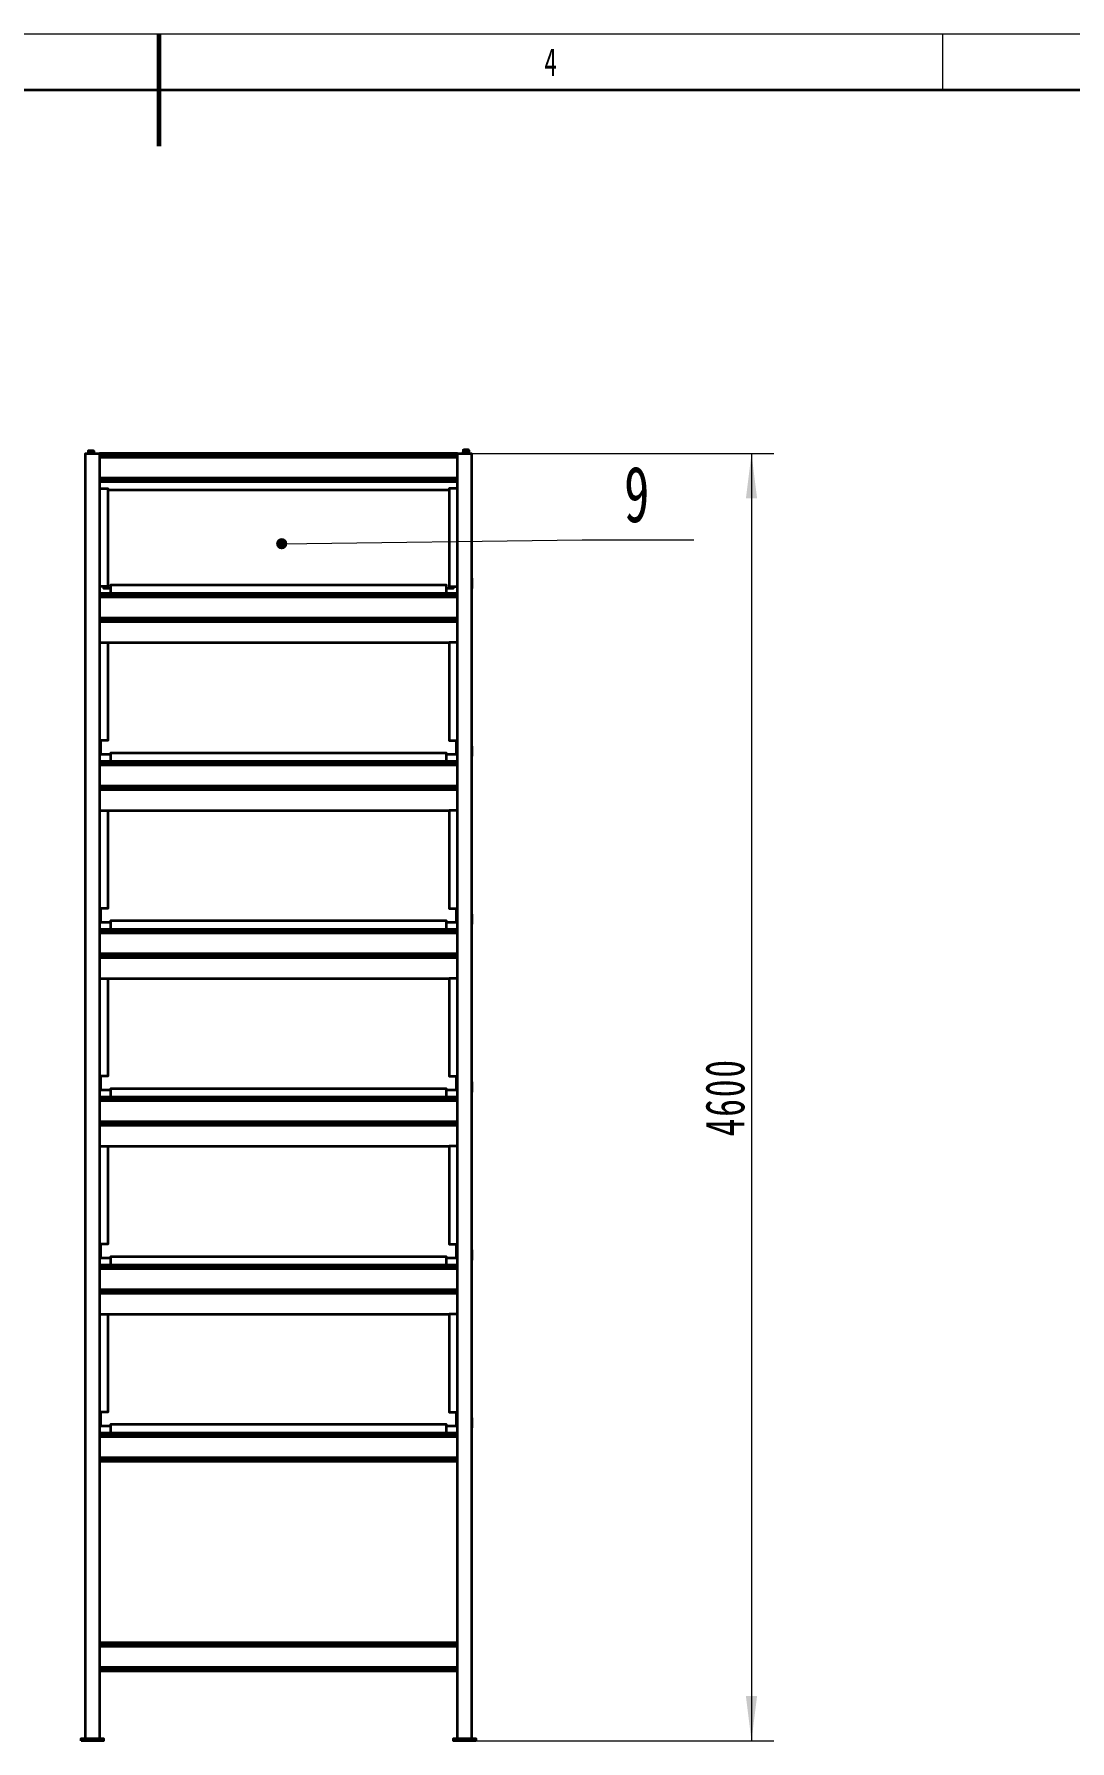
# Model space of a CAD drawing. Header units: millimetres. Extents: x -8400 to 8400, y -5940 to 5940.
# Drawn here: x -445 to 3255, y -159 to 5940 of the extents above; entities that cross this region are included whole.
import ezdxf
from ezdxf.enums import TextEntityAlignment as Align

# ---------------------------------------------------------------- set-up
doc = ezdxf.new("R2010")
doc.units = ezdxf.units.MM
doc.layers.get('0').update_dxf_attribs({"lineweight": 35})
for name, color, linetype, lineweight in [('尺寸线层', 3, 'Continuous', 18), ('粗实线层', 7, 'Continuous', 35), ('细实线层', 7, 'Continuous', 18)]:
    doc.layers.add(name, color=color, linetype=linetype, lineweight=lineweight)
doc.styles.add('标准', font='', dxfattribs={"width": 0.667})
doc.styles.get('标准').set_extended_font_data('宋体')
doc.dimstyles.new('GB_尺寸', dxfattribs={"dimscale": 40, "dimtxt": 3.5, "dimasz": 4, "dimexe": 2, "dimexo": 0, "dimtad": 1, "dimdsep": 46, "dimtxsty": '标准', "dimblk": '_CAXARROW', "dimcen": 0, "dimdle": 8, "dimazin": 2, "dimtfac": 0.707107, "dimtdec": 3, "dimtmove": 2, "dimatfit": 3, "dimfxl": 0, "dimfrac": 2, "dimtolj": 1, "dimarcsym": 0})

# ---------------------------------------------------------------- blocks, each defined once
blk = doc.blocks.new('$CAXA_FRAME_13B17AC1$')
at = {"layer": '粗实线层', "lineweight": 60}
blk.add_line((0, 148.5), (0, 138.5), dxfattribs=at)
at = {"layer": '粗实线层'}
blk.add_line((205, 143.5), (-185, 143.5), dxfattribs=at)
at = {"layer": '细实线层'}
for p, q in [((210, 148.5), (-210, 148.5)), ((70, 148.5), (70, 143.5))]:
    blk.add_line(p, q, dxfattribs=at)
at = {"layer": '尺寸线层', "style": '标准', "width": 0.667}
for tag, p in [('T1', (-162.5, 146)), ('T2', (-105, 146)), ('T3', (-35, 146)), ('T4', (35, 146)), ('T5', (105, 146)), ('T6', (172.5, 146)), ('L1', (-187.5, 108.875)), ('R1', (207.5, 108.875)), ('L2', (-187.5, 37.125)), ('R2', (207.5, 37.125)), ('L3', (-187.5, -37.125)), ('R3', (207.5, -37.125)), ('L4', (-187.5, -108.875)), ('R4', (207.5, -108.875)), ('B1', (-162.5, -146)), ('B2', (-105, -146)), ('B3', (-35, -146)), ('B4', (35, -146)), ('B5', (105, -146)), ('B6', (172.5, -146))]:
    blk.add_attdef(tag, text='', height=2.595, dxfattribs=at).set_placement(p, align=Align.MIDDLE_CENTER)
blk = doc.blocks.new('*X15')
at = {"layer": '细实线层', "lineweight": 18}
h = blk.add_hatch(color=0, dxfattribs=at)
edge = h.paths.add_edge_path(flags=0)
edge.add_arc((0, 0), 20, 0, 360)
at = {"layer": '细实线层', "color": 0}
for p, q in [((0, 0), (1072.8, 13.7)), ((1072.8, 13.7), (1472.8, 13.7))]:
    blk.add_line(p, q, dxfattribs=at)
at = {"layer": '细实线层', "color": 0, "lineweight": 18, "insert": (1272.8, 73.7), "char_height": 200, "width": 680, "attachment_point": 8, "line_spacing_factor": 1.15057, "style": '标准'}
blk.add_mtext('\\T1.1;9', dxfattribs=at)
blk = doc.blocks.new('*X18')
at = {"layer": '尺寸线层', "linetype": 'Continuous'}
for points in [[(2117.6, 4440.8), (2137.6, 4280.8), (2097.6, 4280.8)], [(2117.6, -159.2), (2137.6, 0.8), (2097.6, 0.8)]]:
    blk.add_hatch(color=0, dxfattribs=at).paths.add_polyline_path(points, flags=0)
at = {"layer": '尺寸线层', "color": 0, "linetype": 'Continuous'}
for p, q in [((1117.9, 4440.8), (2197.6, 4440.8)), ((2117.6, 4440.8), (2117.6, -159.2)), ((1132.9, -159.2), (2197.6, -159.2))]:
    blk.add_line(p, q, dxfattribs=at)
at = {"layer": '尺寸线层', "color": 0, "insert": (2023.4, 2140.8), "char_height": 140, "width": 551.307, "attachment_point": 5, "rotation": 90, "line_spacing_factor": 1.15057, "style": '标准'}
blk.add_mtext('\\T1.1;4600', dxfattribs=at)
blk = doc.blocks.new('_CAXARROW')
blk.add_hatch(color=0).paths.add_polyline_path([(0, 0), (-1, 0.125), (-1, -0.125)], flags=0)

msp = doc.modelspace()

# ---------------------------------------------------------------- linework, layer by layer
at = {"layer": '粗实线层', "linetype": 'Continuous', "lineweight": 35}
for points in [[(1092.672, 4453.167), (1093.304, 4453.341), (1093.941, 4453.498), (1094.583, 4453.636), (1095.231, 4453.753), (1095.557, 4453.802), (1095.886, 4453.846), (1096.05, 4453.866), (1096.215, 4453.884), (1096.298, 4453.892), (1096.38, 4453.9), (1096.463, 4453.908), (1096.546, 4453.915), (1097.208, 4453.957), (1097.868, 4453.971), (1096.305, 4453.971), (1094.79, 4453.971), (1093.368, 4453.971), (1092.083, 4453.971), (1090.973, 4453.971), (1090.074, 4453.971), (1089.743, 4453.957), (1089.414, 4453.915), (1089.087, 4453.847), (1088.762, 4453.755), (1088.116, 4453.5), (1087.476, 4453.167), (1087.476, 4449.967), (1088.868, 4450.771), (1089.005, 4450.771), (1089.411, 4450.771), (1090.074, 4450.771), (1089.743, 4450.757), (1089.414, 4450.715), (1089.087, 4450.647), (1088.762, 4450.554), (1088.116, 4450.3), (1087.476, 4449.967), (1087.476, 4443.27)], [(1087.476, 4453.167), (1088.868, 4453.971), (1089.005, 4453.971), (1089.411, 4453.971), (1090.074, 4453.971), (1090.157, 4453.97), (1090.239, 4453.967), (1090.281, 4453.965), (1090.323, 4453.963), (1090.364, 4453.96), (1090.405, 4453.957), (1090.571, 4453.939), (1090.735, 4453.915), (1091.062, 4453.847), (1091.388, 4453.754), (1092.033, 4453.5), (1092.672, 4453.167), (1092.672, 4450.771)], [(1103.064, 4453.167), (1103.064, 4450.771)], [(1108.261, 4453.167), (1108.261, 4449.967), (1106.868, 4450.771), (1106.731, 4450.771), (1106.325, 4450.771), (1105.662, 4450.771), (1105.745, 4450.77), (1105.828, 4450.767), (1105.87, 4450.765), (1105.911, 4450.763), (1105.952, 4450.76), (1105.994, 4450.757), (1106.159, 4450.739), (1106.323, 4450.715), (1106.651, 4450.647), (1106.976, 4450.554), (1107.622, 4450.3), (1108.261, 4449.967), (1108.261, 4443.27)], [(-262.132, -151.23), (-262.132, 4440.771), (-212.132, 4440.771), (-212.132, -151.23)], [(-230.632, 4440.771), (-230.632, 4443.27), (-230.749, 4443.27), (-231.098, 4443.27), (-231.671, 4443.27), (-232.458, 4443.27), (-233.441, 4443.27), (-234.601, 4443.27), (-235.915, 4443.27), (-237.355, 4443.27), (-238.892, 4443.27), (-240.495, 4443.27), (-242.132, 4443.27), (-243.768, 4443.27), (-245.372, 4443.27), (-246.909, 4443.27), (-248.349, 4443.27), (-249.663, 4443.27), (-250.823, 4443.27), (-251.807, 4443.27), (-252.593, 4443.27), (-253.166, 4443.27), (-253.515, 4443.27), (-253.632, 4443.27), (-253.632, 4440.771)], [(-252.524, 4449.967), (-251.132, 4450.771), (-250.995, 4450.771), (-250.589, 4450.771), (-249.926, 4450.771), (-250.257, 4450.757), (-250.586, 4450.715), (-250.913, 4450.647), (-251.239, 4450.554), (-251.884, 4450.3), (-252.524, 4449.967), (-252.524, 4443.27)], [(-247.328, 4449.967), (-246.696, 4450.141), (-246.059, 4450.298), (-245.417, 4450.435), (-244.769, 4450.552), (-244.442, 4450.602), (-244.115, 4450.646), (-243.95, 4450.666), (-243.785, 4450.684), (-243.703, 4450.692), (-243.62, 4450.7), (-243.537, 4450.708), (-243.454, 4450.715), (-242.792, 4450.757), (-242.132, 4450.771), (-243.695, 4450.771), (-245.21, 4450.771), (-246.632, 4450.771), (-247.917, 4450.771), (-249.026, 4450.771), (-249.926, 4450.771), (-249.843, 4450.77), (-249.761, 4450.767), (-249.719, 4450.765), (-249.678, 4450.763), (-249.636, 4450.76), (-249.595, 4450.757), (-249.43, 4450.739), (-249.265, 4450.715), (-248.938, 4450.647), (-248.612, 4450.554), (-247.967, 4450.3), (-247.328, 4449.967), (-247.328, 4443.27)], [(-236.936, 4449.967), (-236.936, 4443.27)], [(-231.739, 4449.967), (-233.132, 4450.771), (-233.269, 4450.771), (-233.675, 4450.771), (-234.338, 4450.771), (-234.255, 4450.77), (-234.172, 4450.767), (-234.131, 4450.765), (-234.089, 4450.763), (-234.048, 4450.76), (-234.006, 4450.757), (-233.841, 4450.739), (-233.677, 4450.715), (-233.349, 4450.647), (-233.024, 4450.554), (-232.378, 4450.3), (-231.739, 4449.967), (-231.739, 4443.27)], [(1067.868, 4438.337), (1067.868, 4440.771), (-212.132, 4440.771), (-212.132, 4438.337)], [(-212.132, 4435.771), (1067.868, 4435.771)], [(-212.132, 4428.771), (1067.868, 4428.771)], [(1067.868, -151.23), (1067.868, 4440.771), (1117.868, 4440.771), (1117.868, -151.23)], [(1087.476, 4446.471), (1086.864, 4446.471), (1086.493, 4446.471), (1086.368, 4446.471), (1086.368, 4443.971), (1086.493, 4443.971), (1086.864, 4443.971), (1087.476, 4443.971)], [(1109.368, 4440.771), (1109.368, 4443.27), (1109.251, 4443.27), (1108.902, 4443.27), (1108.329, 4443.27), (1107.542, 4443.27), (1106.559, 4443.27), (1105.399, 4443.27), (1104.086, 4443.27), (1102.646, 4443.27), (1101.108, 4443.27), (1099.505, 4443.27), (1097.868, 4443.27), (1096.231, 4443.27), (1094.628, 4443.27), (1093.091, 4443.27), (1091.651, 4443.27), (1090.337, 4443.27), (1089.177, 4443.27), (1088.193, 4443.27), (1087.408, 4443.27), (1086.834, 4443.27), (1086.485, 4443.27), (1086.368, 4443.27), (1086.368, 4440.771)], [(1092.672, 4449.967), (1092.672, 4443.27)], [(1103.064, 4449.967), (1103.705, 4450.3), (1104.35, 4450.554), (1104.676, 4450.647), (1105.002, 4450.715), (1105.331, 4450.757), (1105.662, 4450.771), (1104.762, 4450.771), (1103.653, 4450.771), (1102.368, 4450.771), (1100.946, 4450.771), (1099.431, 4450.771), (1097.868, 4450.771), (1098.525, 4450.757), (1099.181, 4450.716), (1099.834, 4450.648), (1100.486, 4450.555), (1100.811, 4450.5), (1101.136, 4450.439), (1101.298, 4450.406), (1101.46, 4450.372), (1101.622, 4450.337), (1101.784, 4450.3), (1102.427, 4450.142), (1103.064, 4449.967), (1103.064, 4443.27)], [(1108.261, 4443.971), (1108.871, 4443.971), (1109.243, 4443.971), (1109.368, 4443.971), (1109.368, 4446.471), (1109.243, 4446.471), (1108.871, 4446.471), (1108.261, 4446.471)], [(1067.868, 4352.771), (-212.132, 4352.771)], [(1067.868, 4345.771), (-212.132, 4345.771)], [(-212.132, 4343.204), (-212.132, 4340.771), (1067.868, 4340.771), (1067.868, 4343.204)], [(-212.132, 4315.771), (-182.132, 4315.771), (-182.132, 3965.771), (-212.132, 3965.771)], [(1037.868, 4309.771), (-182.112, 4309.771)], [(1067.868, 4315.771), (1037.868, 4315.771), (1037.868, 3965.771), (1067.868, 3965.771)], [(-197.132, 3965.776), (-197.132, 3959.771), (-172.112, 3959.771)], [(1027.868, 3940.77), (1027.868, 3970.771), (-172.132, 3970.771), (-172.132, 3940.77)], [(1027.868, 3959.771), (1052.868, 3959.771), (1052.868, 3965.776)], [(1117.868, 3960.271), (1119.668, 3960.271), (1119.668, 3960.377), (1119.668, 3960.697), (1119.668, 3961.225), (1119.668, 3961.954), (1119.668, 3962.876), (1119.668, 3963.98), (1119.668, 3965.25), (1119.668, 3966.671), (1119.668, 3968.226), (1119.668, 3969.894), (1119.668, 3971.656), (1119.668, 3973.488), (1119.668, 3975.367), (1119.668, 3977.27), (1119.668, 3979.174), (1119.668, 3981.053), (1119.668, 3982.885), (1119.668, 3984.647), (1119.668, 3986.315), (1119.668, 3987.87), (1119.668, 3989.292), (1119.668, 3990.562), (1119.668, 3991.665), (1119.668, 3992.587), (1119.668, 3993.317), (1119.668, 3993.845), (1119.668, 3994.164), (1119.668, 3994.27), (1117.868, 3994.27)], [(1119.668, 3960.271), (1120.168, 3960.771), (1120.168, 3960.874), (1120.168, 3961.184), (1120.168, 3961.696), (1120.168, 3962.405), (1120.168, 3963.3), (1120.168, 3964.371), (1120.168, 3965.604), (1120.168, 3966.983), (1120.168, 3968.492), (1120.168, 3970.111), (1120.168, 3971.821), (1120.168, 3973.599), (1120.168, 3975.424), (1120.168, 3977.27), (1120.168, 3979.118), (1120.168, 3980.942), (1120.168, 3982.72), (1120.168, 3984.43), (1120.168, 3986.049), (1120.168, 3987.558), (1120.168, 3988.938), (1120.168, 3990.171), (1120.168, 3991.242), (1120.168, 3992.137), (1120.168, 3992.845), (1120.168, 3993.357), (1120.168, 3993.667), (1120.168, 3993.77), (1119.668, 3994.27)], [(1067.868, 3938.338), (1067.868, 3940.77), (-212.132, 3940.77), (-212.132, 3938.338)], [(-212.132, 3935.77), (1067.868, 3935.77)], [(-212.132, 3928.771), (1067.868, 3928.771)], [(1067.868, 3852.771), (-212.132, 3852.771)], [(-212.132, 3845.77), (1067.868, 3845.77)], [(-212.132, 3843.204), (-212.132, 3840.771), (1067.868, 3840.771), (1067.868, 3843.204)], [(-212.132, 3765.77), (-182.132, 3765.77), (-182.132, 3415.771), (-212.132, 3415.771)], [(-182.129, 3765.77), (1037.865, 3765.77)], [(1067.868, 3765.77), (1037.868, 3765.77), (1037.868, 3415.771), (1067.868, 3415.771)], [(-172.128, 3365.771), (-207.132, 3365.771), (-207.132, 3415.771)], [(1062.868, 3415.771), (1062.868, 3365.771), (1027.864, 3365.771)], [(1027.868, 3340.771), (1027.868, 3370.771), (-172.132, 3370.771), (-172.132, 3340.771)], [(1117.868, 3360.271), (1119.668, 3360.271), (1120.168, 3360.771), (1120.168, 3360.874), (1120.168, 3361.184), (1120.168, 3361.697), (1120.168, 3362.405), (1120.168, 3363.299), (1120.168, 3364.37), (1120.168, 3365.603), (1120.168, 3366.983), (1120.168, 3368.492), (1120.168, 3370.112), (1120.168, 3371.821), (1120.168, 3373.599), (1120.168, 3375.423), (1120.168, 3377.271), (1120.168, 3379.118), (1120.168, 3380.943), (1120.168, 3382.721), (1120.168, 3384.43), (1120.168, 3386.049), (1120.168, 3387.558), (1120.168, 3388.938), (1120.168, 3390.171), (1120.168, 3391.241), (1120.168, 3392.136), (1120.168, 3392.845), (1120.168, 3393.357), (1120.168, 3393.667), (1120.168, 3393.771), (1119.668, 3394.271), (1117.868, 3394.271)], [(1119.668, 3360.271), (1119.668, 3360.378), (1119.668, 3360.697), (1119.668, 3361.224), (1119.668, 3361.954), (1119.668, 3362.876), (1119.668, 3363.979), (1119.668, 3365.25), (1119.668, 3366.672), (1119.668, 3368.226), (1119.668, 3369.895), (1119.668, 3371.656), (1119.668, 3373.488), (1119.668, 3375.367), (1119.668, 3377.271), (1119.668, 3379.174), (1119.668, 3381.054), (1119.668, 3382.885), (1119.668, 3384.647), (1119.668, 3386.315), (1119.668, 3387.87), (1119.668, 3389.291), (1119.668, 3390.562), (1119.668, 3391.665), (1119.668, 3392.587), (1119.668, 3393.316), (1119.668, 3393.844), (1119.668, 3394.164), (1119.668, 3394.271)], [(1067.868, 3338.337), (1067.868, 3340.771), (-212.132, 3340.771), (-212.132, 3338.337)], [(-212.132, 3335.771), (1067.868, 3335.771)], [(-212.132, 3328.771), (1067.868, 3328.771)], [(1067.868, 3252.77), (-212.132, 3252.77)], [(-212.132, 3245.771), (1067.868, 3245.771)], [(-212.132, 3243.204), (-212.132, 3240.771), (1067.868, 3240.771), (1067.868, 3243.204)], [(-212.132, 3165.771), (-182.132, 3165.771), (-182.132, 2815.771), (-212.132, 2815.771)], [(-182.129, 3165.771), (1037.865, 3165.771)], [(1067.868, 3165.771), (1037.868, 3165.771), (1037.868, 2815.771), (1067.868, 2815.771)], [(-172.128, 2765.77), (-207.132, 2765.77), (-207.132, 2815.771)], [(1062.868, 2815.771), (1062.868, 2765.77), (1027.864, 2765.77)], [(1027.868, 2740.771), (1027.868, 2770.77), (-172.132, 2770.77), (-172.132, 2740.771)], [(1117.868, 2760.27), (1119.668, 2760.27), (1119.668, 2760.378), (1119.668, 2760.697), (1119.668, 2761.225), (1119.668, 2761.954), (1119.668, 2762.876), (1119.668, 2763.98), (1119.668, 2765.25), (1119.668, 2766.671), (1119.668, 2768.226), (1119.668, 2769.895), (1119.668, 2771.656), (1119.668, 2773.488), (1119.668, 2775.367), (1119.668, 2777.271), (1119.668, 2779.174), (1119.668, 2781.053), (1119.668, 2782.886), (1119.668, 2784.646), (1119.668, 2786.315), (1119.668, 2787.87), (1119.668, 2789.291), (1119.668, 2790.562), (1119.668, 2791.665), (1119.668, 2792.587), (1119.668, 2793.317), (1119.668, 2793.845), (1119.668, 2794.163), (1119.668, 2794.271), (1117.868, 2794.271)], [(1119.668, 2760.27), (1120.168, 2760.77), (1120.168, 2760.874), (1120.168, 2761.185), (1120.168, 2761.696), (1120.168, 2762.405), (1120.168, 2763.3), (1120.168, 2764.371), (1120.168, 2765.604), (1120.168, 2766.983), (1120.168, 2768.492), (1120.168, 2770.112), (1120.168, 2771.821), (1120.168, 2773.599), (1120.168, 2775.423), (1120.168, 2777.271), (1120.168, 2779.118), (1120.168, 2780.942), (1120.168, 2782.72), (1120.168, 2784.429), (1120.168, 2786.049), (1120.168, 2787.558), (1120.168, 2788.938), (1120.168, 2790.171), (1120.168, 2791.242), (1120.168, 2792.137), (1120.168, 2792.845), (1120.168, 2793.357), (1120.168, 2793.667), (1120.168, 2793.771), (1119.668, 2794.271)], [(1067.868, 2738.338), (1067.868, 2740.771), (-212.132, 2740.771), (-212.132, 2738.338)], [(-212.132, 2735.771), (1067.868, 2735.771)], [(-212.132, 2728.77), (1067.868, 2728.77)], [(1067.868, 2652.771), (-212.132, 2652.771)], [(-212.132, 2645.771), (1067.868, 2645.771)], [(-212.132, 2643.204), (-212.132, 2640.771), (1067.868, 2640.771), (1067.868, 2643.204)], [(-212.132, 2565.77), (-182.132, 2565.77), (-182.132, 2215.771), (-212.132, 2215.771)], [(-182.129, 2565.77), (1037.865, 2565.77)], [(1067.868, 2565.77), (1037.868, 2565.77), (1037.868, 2215.771), (1067.868, 2215.771)], [(-172.128, 2165.771), (-207.132, 2165.771), (-207.132, 2215.771)], [(1062.868, 2215.771), (1062.868, 2165.771), (1027.864, 2165.771)], [(1067.868, 2138.337), (1067.868, 2140.771), (-212.132, 2140.771), (-212.132, 2138.337)], [(-212.132, 2135.771), (1067.868, 2135.771)], [(1027.868, 2140.771), (1027.868, 2170.771), (-172.132, 2170.771), (-172.132, 2140.771)], [(1117.868, 2160.271), (1119.668, 2160.271), (1119.668, 2160.378), (1119.668, 2160.697), (1119.668, 2161.225), (1119.668, 2161.954), (1119.668, 2162.876), (1119.668, 2163.98), (1119.668, 2165.25), (1119.668, 2166.671), (1119.668, 2168.226), (1119.668, 2169.895), (1119.668, 2171.656), (1119.668, 2173.488), (1119.668, 2175.367), (1119.668, 2177.271), (1119.668, 2179.174), (1119.668, 2181.053), (1119.668, 2182.885), (1119.668, 2184.647), (1119.668, 2186.315), (1119.668, 2187.87), (1119.668, 2189.292), (1119.668, 2190.562), (1119.668, 2191.665), (1119.668, 2192.587), (1119.668, 2193.317), (1119.668, 2193.844), (1119.668, 2194.164), (1119.668, 2194.271), (1117.868, 2194.271)], [(1119.668, 2160.271), (1120.168, 2160.77), (1120.168, 2160.874), (1120.168, 2161.184), (1120.168, 2161.696), (1120.168, 2162.405), (1120.168, 2163.3), (1120.168, 2164.37), (1120.168, 2165.603), (1120.168, 2166.983), (1120.168, 2168.492), (1120.168, 2170.112), (1120.168, 2171.821), (1120.168, 2173.599), (1120.168, 2175.423), (1120.168, 2177.271), (1120.168, 2179.118), (1120.168, 2180.942), (1120.168, 2182.72), (1120.168, 2184.43), (1120.168, 2186.049), (1120.168, 2187.558), (1120.168, 2188.938), (1120.168, 2190.171), (1120.168, 2191.242), (1120.168, 2192.136), (1120.168, 2192.845), (1120.168, 2193.357), (1120.168, 2193.667), (1120.168, 2193.771), (1119.668, 2194.271)], [(-212.132, 2128.771), (1067.868, 2128.771)], [(1067.868, 2052.771), (-212.132, 2052.771)], [(1067.868, 2045.771), (-212.132, 2045.771)], [(-212.132, 2043.204), (-212.132, 2040.771), (1067.868, 2040.771), (1067.868, 2043.204)], [(-212.132, 1965.771), (-182.132, 1965.771), (-182.132, 1615.77), (-212.132, 1615.77)], [(-182.129, 1965.771), (1037.865, 1965.771)], [(1067.868, 1965.771), (1037.868, 1965.771), (1037.868, 1615.77), (1067.868, 1615.77)], [(-172.128, 1565.77), (-207.132, 1565.77), (-207.132, 1615.77)], [(1062.868, 1615.77), (1062.868, 1565.77), (1027.864, 1565.77)], [(1119.668, 1560.271), (1120.168, 1560.771), (1120.168, 1560.874), (1120.168, 1561.184), (1120.168, 1561.697), (1120.168, 1562.405), (1120.168, 1563.3), (1120.168, 1564.37), (1120.168, 1565.603), (1120.168, 1566.983), (1120.168, 1568.492), (1120.168, 1570.112), (1120.168, 1571.821), (1120.168, 1573.599), (1120.168, 1575.423), (1120.168, 1577.271), (1120.168, 1579.118), (1120.168, 1580.942), (1120.168, 1582.72), (1120.168, 1584.43), (1120.168, 1586.049), (1120.168, 1587.558), (1120.168, 1588.938), (1120.168, 1590.171), (1120.168, 1591.242), (1120.168, 1592.137), (1120.168, 1592.845), (1120.168, 1593.357), (1120.168, 1593.667), (1120.168, 1593.771), (1119.668, 1594.271), (1117.868, 1594.271)], [(1117.868, 1560.271), (1119.668, 1560.271), (1119.668, 1560.378), (1119.668, 1560.697), (1119.668, 1561.225), (1119.668, 1561.954), (1119.668, 1562.876), (1119.668, 1563.98), (1119.668, 1565.25), (1119.668, 1566.671), (1119.668, 1568.226), (1119.668, 1569.895), (1119.668, 1571.656), (1119.668, 1573.488), (1119.668, 1575.367), (1119.668, 1577.271), (1119.668, 1579.174), (1119.668, 1581.054), (1119.668, 1582.885), (1119.668, 1584.647), (1119.668, 1586.315), (1119.668, 1587.87), (1119.668, 1589.291), (1119.668, 1590.562), (1119.668, 1591.665), (1119.668, 1592.587), (1119.668, 1593.317), (1119.668, 1593.844), (1119.668, 1594.164), (1119.668, 1594.271)], [(1067.868, 1538.337), (1067.868, 1540.771), (-212.132, 1540.771), (-212.132, 1538.337)], [(-212.132, 1535.771), (1067.868, 1535.771)], [(-212.132, 1528.77), (1067.868, 1528.77)], [(1027.868, 1540.771), (1027.868, 1570.77), (-172.132, 1570.77), (-172.132, 1540.771)], [(1067.868, 1452.771), (-212.132, 1452.771)], [(1067.868, 1445.771), (-212.132, 1445.771)], [(-212.132, 1443.204), (-212.132, 1440.771), (1067.868, 1440.771), (1067.868, 1443.204)], [(-212.132, 1365.771), (-182.132, 1365.771), (-182.132, 1015.77), (-212.132, 1015.77)], [(-182.129, 1365.771), (1037.865, 1365.771)], [(1067.868, 1365.771), (1037.868, 1365.771), (1037.868, 1015.77), (1067.868, 1015.77)], [(-172.128, 965.771), (-207.132, 965.771), (-207.132, 1015.77)], [(1062.868, 1015.77), (1062.868, 965.771), (1027.864, 965.771)], [(1117.868, 960.271), (1119.668, 960.271), (1119.668, 960.377), (1119.668, 960.697), (1119.668, 961.225), (1119.668, 961.954), (1119.668, 962.876), (1119.668, 963.979), (1119.668, 965.25), (1119.668, 966.671), (1119.668, 968.226), (1119.668, 969.894), (1119.668, 971.656), (1119.668, 973.488), (1119.668, 975.367), (1119.668, 977.271), (1119.668, 979.174), (1119.668, 981.054), (1119.668, 982.885), (1119.668, 984.647), (1119.668, 986.315), (1119.668, 987.87), (1119.668, 989.291), (1119.668, 990.562), (1119.668, 991.665), (1119.668, 992.587), (1119.668, 993.317), (1119.668, 993.844), (1119.668, 994.164), (1119.668, 994.27), (1117.868, 994.27)], [(1119.668, 960.271), (1120.168, 960.771), (1120.168, 960.874), (1120.168, 961.184), (1120.168, 961.697), (1120.168, 962.405), (1120.168, 963.3), (1120.168, 964.37), (1120.168, 965.603), (1120.168, 966.983), (1120.168, 968.492), (1120.168, 970.111), (1120.168, 971.821), (1120.168, 973.599), (1120.168, 975.423), (1120.168, 977.271), (1120.168, 979.118), (1120.168, 980.942), (1120.168, 982.72), (1120.168, 984.43), (1120.168, 986.049), (1120.168, 987.558), (1120.168, 988.938), (1120.168, 990.171), (1120.168, 991.242), (1120.168, 992.137), (1120.168, 992.845), (1120.168, 993.357), (1120.168, 993.667), (1120.168, 993.771), (1119.668, 994.27)], [(1067.868, 938.337), (1067.868, 940.771), (-212.132, 940.771), (-212.132, 938.337)], [(-212.132, 935.77), (1067.868, 935.77)], [(-212.132, 928.771), (1067.868, 928.771)], [(1027.868, 940.771), (1027.868, 970.77), (-172.132, 970.77), (-172.132, 940.771)], [(1067.868, 852.771), (-212.132, 852.771)], [(1067.868, 845.77), (-212.132, 845.77)], [(-212.132, 843.204), (-212.132, 840.77), (1067.868, 840.77), (1067.868, 843.204)], [(1067.868, 188.337), (1067.868, 190.771), (-212.132, 190.771), (-212.132, 188.337)], [(-212.132, 185.771), (1067.868, 185.771)], [(-212.132, 178.771), (1067.868, 178.771)], [(1067.868, 102.77), (-212.132, 102.77)], [(1067.868, 95.771), (-212.132, 95.771)], [(-212.132, 93.204), (-212.132, 90.771), (1067.868, 90.771), (1067.868, 93.204)]]:
    msp.add_lwpolyline(points, dxfattribs=at)
for points in [[(1105.662, 4453.971), (1104.762, 4453.971), (1103.653, 4453.971), (1102.368, 4453.971), (1100.946, 4453.971), (1099.431, 4453.971), (1097.868, 4453.971), (1098.525, 4453.957), (1099.181, 4453.916), (1099.834, 4453.848), (1100.486, 4453.755), (1100.811, 4453.7), (1101.136, 4453.639), (1101.298, 4453.606), (1101.46, 4453.572), (1101.622, 4453.537), (1101.784, 4453.5), (1102.427, 4453.342), (1103.064, 4453.167), (1103.705, 4453.5), (1104.35, 4453.755), (1104.676, 4453.847), (1105.002, 4453.915), (1105.331, 4453.957)], [(1108.261, 4453.167), (1106.868, 4453.971), (1106.731, 4453.971), (1106.325, 4453.971), (1105.662, 4453.971), (1105.745, 4453.97), (1105.828, 4453.967), (1105.87, 4453.965), (1105.911, 4453.963), (1105.952, 4453.96), (1105.994, 4453.957), (1106.159, 4453.939), (1106.323, 4453.915), (1106.651, 4453.847), (1106.976, 4453.754), (1107.622, 4453.5)], [(-234.338, 4450.771), (-235.238, 4450.771), (-236.347, 4450.771), (-237.632, 4450.771), (-239.054, 4450.771), (-240.569, 4450.771), (-242.132, 4450.771), (-241.475, 4450.757), (-240.819, 4450.716), (-240.166, 4450.648), (-239.514, 4450.555), (-239.189, 4450.5), (-238.864, 4450.439), (-238.702, 4450.406), (-238.54, 4450.372), (-238.378, 4450.337), (-238.216, 4450.3), (-237.573, 4450.142), (-236.936, 4449.967), (-236.296, 4450.3), (-235.65, 4450.554), (-235.325, 4450.647), (-234.998, 4450.715), (-234.669, 4450.757)], [(-190.632, 4431.699), (-191.734, 4431.715), (-192.799, 4431.762), (-193.791, 4431.84), (-194.674, 4431.944), (-195.42, 4432.073), (-196.003, 4432.22), (-196.403, 4432.382), (-196.607, 4432.552), (-196.607, 4432.725), (-196.403, 4432.896), (-196.003, 4433.057), (-195.42, 4433.205), (-194.674, 4433.333), (-193.791, 4433.438), (-192.799, 4433.515), (-191.734, 4433.562), (-190.632, 4433.578), (-189.53, 4433.562), (-188.465, 4433.515), (-187.473, 4433.438), (-186.59, 4433.333), (-185.844, 4433.205), (-185.261, 4433.057), (-184.861, 4432.896), (-184.658, 4432.725), (-184.658, 4432.552), (-184.861, 4432.382), (-185.261, 4432.22), (-185.844, 4432.073), (-186.59, 4431.944), (-187.473, 4431.84), (-188.465, 4431.762), (-189.53, 4431.715)], [(1092.672, 4449.967), (1093.304, 4450.141), (1093.941, 4450.298), (1094.583, 4450.435), (1095.231, 4450.552), (1095.557, 4450.602), (1095.886, 4450.646), (1096.05, 4450.666), (1096.215, 4450.684), (1096.298, 4450.692), (1096.38, 4450.7), (1096.463, 4450.708), (1096.546, 4450.715), (1097.208, 4450.757), (1097.868, 4450.771), (1096.305, 4450.771), (1094.79, 4450.771), (1093.368, 4450.771), (1092.083, 4450.771), (1090.973, 4450.771), (1090.074, 4450.771), (1090.157, 4450.77), (1090.239, 4450.767), (1090.281, 4450.765), (1090.323, 4450.763), (1090.364, 4450.76), (1090.405, 4450.757), (1090.571, 4450.739), (1090.735, 4450.715), (1091.062, 4450.647), (1091.388, 4450.554), (1092.033, 4450.3)], [(-190.632, 4347.963), (-191.734, 4347.979), (-192.799, 4348.026), (-193.791, 4348.104), (-194.674, 4348.208), (-195.42, 4348.337), (-196.003, 4348.484), (-196.403, 4348.646), (-196.607, 4348.816), (-196.607, 4348.99), (-196.403, 4349.16), (-196.003, 4349.322), (-195.42, 4349.469), (-194.674, 4349.597), (-193.791, 4349.702), (-192.799, 4349.779), (-191.734, 4349.826), (-190.632, 4349.842), (-189.53, 4349.826), (-188.465, 4349.779), (-187.473, 4349.702), (-186.59, 4349.597), (-185.844, 4349.469), (-185.261, 4349.322), (-184.861, 4349.16), (-184.658, 4348.99), (-184.658, 4348.816), (-184.861, 4348.646), (-185.261, 4348.484), (-185.844, 4348.337), (-186.59, 4348.208), (-187.473, 4348.104), (-188.465, 4348.026), (-189.53, 4347.979)], [(1046.368, 4347.963), (1045.265, 4347.979), (1044.2, 4348.026), (1043.21, 4348.104), (1042.326, 4348.208), (1041.58, 4348.337), (1040.997, 4348.484), (1040.597, 4348.646), (1040.394, 4348.816), (1040.394, 4348.99), (1040.597, 4349.16), (1040.997, 4349.322), (1041.58, 4349.469), (1042.326, 4349.597), (1043.21, 4349.702), (1044.2, 4349.779), (1045.265, 4349.826), (1046.368, 4349.842), (1047.471, 4349.826), (1048.536, 4349.779), (1049.526, 4349.702), (1050.41, 4349.597), (1051.156, 4349.469), (1051.739, 4349.322), (1052.139, 4349.16), (1052.342, 4348.99), (1052.342, 4348.816), (1052.139, 4348.646), (1051.739, 4348.484), (1051.156, 4348.337), (1050.41, 4348.208), (1049.526, 4348.104), (1048.536, 4348.026), (1047.471, 4347.979)], [(-190.632, 3931.699), (-191.734, 3931.715), (-192.799, 3931.763), (-193.791, 3931.84), (-194.674, 3931.945), (-195.42, 3932.072), (-196.003, 3932.22), (-196.403, 3932.382), (-196.607, 3932.552), (-196.607, 3932.725), (-196.403, 3932.896), (-196.003, 3933.058), (-195.42, 3933.205), (-194.674, 3933.333), (-193.791, 3933.437), (-192.799, 3933.515), (-191.734, 3933.563), (-190.632, 3933.578), (-189.53, 3933.563), (-188.465, 3933.515), (-187.473, 3933.437), (-186.59, 3933.333), (-185.844, 3933.205), (-185.261, 3933.058), (-184.861, 3932.896), (-184.658, 3932.725), (-184.658, 3932.552), (-184.861, 3932.382), (-185.261, 3932.22), (-185.844, 3932.072), (-186.59, 3931.945), (-187.473, 3931.84), (-188.465, 3931.763), (-189.53, 3931.715)], [(1046.368, 3931.699), (1045.265, 3931.715), (1044.2, 3931.763), (1043.21, 3931.84), (1042.326, 3931.945), (1041.58, 3932.072), (1040.997, 3932.22), (1040.597, 3932.382), (1040.394, 3932.552), (1040.394, 3932.725), (1040.597, 3932.896), (1040.997, 3933.058), (1041.58, 3933.205), (1042.326, 3933.333), (1043.21, 3933.437), (1044.2, 3933.515), (1045.265, 3933.563), (1046.368, 3933.578), (1047.471, 3933.563), (1048.536, 3933.515), (1049.526, 3933.437), (1050.41, 3933.333), (1051.156, 3933.205), (1051.739, 3933.058), (1052.139, 3932.896), (1052.342, 3932.725), (1052.342, 3932.552), (1052.139, 3932.382), (1051.739, 3932.22), (1051.156, 3932.072), (1050.41, 3931.945), (1049.526, 3931.84), (1048.536, 3931.763), (1047.471, 3931.715)], [(-190.632, 3847.963), (-191.734, 3847.979), (-192.799, 3848.027), (-193.791, 3848.104), (-194.674, 3848.209), (-195.42, 3848.336), (-196.003, 3848.484), (-196.403, 3848.646), (-196.607, 3848.816), (-196.607, 3848.989), (-196.403, 3849.16), (-196.003, 3849.321), (-195.42, 3849.469), (-194.674, 3849.597), (-193.791, 3849.702), (-192.799, 3849.779), (-191.734, 3849.827), (-190.632, 3849.842), (-189.53, 3849.827), (-188.465, 3849.779), (-187.473, 3849.702), (-186.59, 3849.597), (-185.844, 3849.469), (-185.261, 3849.321), (-184.861, 3849.16), (-184.658, 3848.989), (-184.658, 3848.816), (-184.861, 3848.646), (-185.261, 3848.484), (-185.844, 3848.336), (-186.59, 3848.209), (-187.473, 3848.104), (-188.465, 3848.027), (-189.53, 3847.979)], [(1046.368, 3847.963), (1045.265, 3847.979), (1044.2, 3848.027), (1043.21, 3848.104), (1042.326, 3848.209), (1041.58, 3848.336), (1040.997, 3848.484), (1040.597, 3848.646), (1040.394, 3848.816), (1040.394, 3848.989), (1040.597, 3849.16), (1040.997, 3849.321), (1041.58, 3849.469), (1042.326, 3849.597), (1043.21, 3849.702), (1044.2, 3849.779), (1045.265, 3849.827), (1046.368, 3849.842), (1047.471, 3849.827), (1048.536, 3849.779), (1049.526, 3849.702), (1050.41, 3849.597), (1051.156, 3849.469), (1051.739, 3849.321), (1052.139, 3849.16), (1052.342, 3848.989), (1052.342, 3848.816), (1052.139, 3848.646), (1051.739, 3848.484), (1051.156, 3848.336), (1050.41, 3848.209), (1049.526, 3848.104), (1048.536, 3848.027), (1047.471, 3847.979)], [(1046.368, 3331.699), (1045.265, 3331.715), (1044.2, 3331.762), (1043.21, 3331.84), (1042.326, 3331.944), (1041.58, 3332.073), (1040.997, 3332.22), (1040.597, 3332.382), (1040.394, 3332.552), (1040.394, 3332.725), (1040.597, 3332.896), (1040.997, 3333.058), (1041.58, 3333.205), (1042.326, 3333.333), (1043.21, 3333.437), (1044.2, 3333.515), (1045.265, 3333.562), (1046.368, 3333.578), (1047.471, 3333.562), (1048.536, 3333.515), (1049.526, 3333.437), (1050.41, 3333.333), (1051.156, 3333.205), (1051.739, 3333.058), (1052.139, 3332.896), (1052.342, 3332.725), (1052.342, 3332.552), (1052.139, 3332.382), (1051.739, 3332.22), (1051.156, 3332.073), (1050.41, 3331.944), (1049.526, 3331.84), (1048.536, 3331.762), (1047.471, 3331.715)], [(-190.632, 3247.963), (-191.734, 3247.979), (-192.799, 3248.026), (-193.791, 3248.104), (-194.674, 3248.208), (-195.42, 3248.337), (-196.003, 3248.484), (-196.403, 3248.646), (-196.607, 3248.816), (-196.607, 3248.99), (-196.403, 3249.159), (-196.003, 3249.322), (-195.42, 3249.469), (-194.674, 3249.597), (-193.791, 3249.701), (-192.799, 3249.779), (-191.734, 3249.826), (-190.632, 3249.842), (-189.53, 3249.826), (-188.465, 3249.779), (-187.473, 3249.701), (-186.59, 3249.597), (-185.844, 3249.469), (-185.261, 3249.322), (-184.861, 3249.159), (-184.658, 3248.99), (-184.658, 3248.816), (-184.861, 3248.646), (-185.261, 3248.484), (-185.844, 3248.337), (-186.59, 3248.208), (-187.473, 3248.104), (-188.465, 3248.026), (-189.53, 3247.979)], [(1046.368, 3247.963), (1045.265, 3247.979), (1044.2, 3248.026), (1043.21, 3248.104), (1042.326, 3248.208), (1041.58, 3248.337), (1040.997, 3248.484), (1040.597, 3248.646), (1040.394, 3248.816), (1040.394, 3248.99), (1040.597, 3249.159), (1040.997, 3249.322), (1041.58, 3249.469), (1042.326, 3249.597), (1043.21, 3249.701), (1044.2, 3249.779), (1045.265, 3249.826), (1046.368, 3249.842), (1047.471, 3249.826), (1048.536, 3249.779), (1049.526, 3249.701), (1050.41, 3249.597), (1051.156, 3249.469), (1051.739, 3249.322), (1052.139, 3249.159), (1052.342, 3248.99), (1052.342, 3248.816), (1052.139, 3248.646), (1051.739, 3248.484), (1051.156, 3248.337), (1050.41, 3248.208), (1049.526, 3248.104), (1048.536, 3248.026), (1047.471, 3247.979)], [(1046.368, 2131.699), (1045.265, 2131.715), (1044.2, 2131.763), (1043.21, 2131.84), (1042.326, 2131.944), (1041.58, 2132.072), (1040.997, 2132.22), (1040.597, 2132.382), (1040.394, 2132.552), (1040.394, 2132.725), (1040.597, 2132.896), (1040.997, 2133.057), (1041.58, 2133.205), (1042.326, 2133.333), (1043.21, 2133.437), (1044.2, 2133.515), (1045.265, 2133.562), (1046.368, 2133.578), (1047.471, 2133.562), (1048.536, 2133.515), (1049.526, 2133.437), (1050.41, 2133.333), (1051.156, 2133.205), (1051.739, 2133.057), (1052.139, 2132.896), (1052.342, 2132.725), (1052.342, 2132.552), (1052.139, 2132.382), (1051.739, 2132.22), (1051.156, 2132.072), (1050.41, 2131.944), (1049.526, 2131.84), (1048.536, 2131.763), (1047.471, 2131.715)], [(1046.368, 2047.963), (1045.265, 2047.979), (1044.2, 2048.027), (1043.21, 2048.104), (1042.326, 2048.208), (1041.58, 2048.336), (1040.997, 2048.484), (1040.597, 2048.645), (1040.394, 2048.816), (1040.394, 2048.989), (1040.597, 2049.16), (1040.997, 2049.321), (1041.58, 2049.469), (1042.326, 2049.597), (1043.21, 2049.701), (1044.2, 2049.779), (1045.265, 2049.826), (1046.368, 2049.842), (1047.471, 2049.826), (1048.536, 2049.779), (1049.526, 2049.701), (1050.41, 2049.597), (1051.156, 2049.469), (1051.739, 2049.321), (1052.139, 2049.16), (1052.342, 2048.989), (1052.342, 2048.816), (1052.139, 2048.645), (1051.739, 2048.484), (1051.156, 2048.336), (1050.41, 2048.208), (1049.526, 2048.104), (1048.536, 2048.027), (1047.471, 2047.979)], [(-190.632, 1531.699), (-191.734, 1531.715), (-192.799, 1531.763), (-193.791, 1531.84), (-194.674, 1531.944), (-195.42, 1532.072), (-196.003, 1532.22), (-196.403, 1532.381), (-196.607, 1532.552), (-196.607, 1532.725), (-196.403, 1532.896), (-196.003, 1533.057), (-195.42, 1533.205), (-194.674, 1533.333), (-193.791, 1533.437), (-192.799, 1533.515), (-191.734, 1533.562), (-190.632, 1533.578), (-189.53, 1533.562), (-188.465, 1533.515), (-187.473, 1533.437), (-186.59, 1533.333), (-185.844, 1533.205), (-185.261, 1533.057), (-184.861, 1532.896), (-184.658, 1532.725), (-184.658, 1532.552), (-184.861, 1532.381), (-185.261, 1532.22), (-185.844, 1532.072), (-186.59, 1531.944), (-187.473, 1531.84), (-188.465, 1531.763), (-189.53, 1531.715)], [(-190.632, 1447.963), (-191.734, 1447.979), (-192.799, 1448.027), (-193.791, 1448.104), (-194.674, 1448.208), (-195.42, 1448.337), (-196.003, 1448.484), (-196.403, 1448.645), (-196.607, 1448.816), (-196.607, 1448.989), (-196.403, 1449.16), (-196.003, 1449.321), (-195.42, 1449.469), (-194.674, 1449.597), (-193.791, 1449.701), (-192.799, 1449.779), (-191.734, 1449.826), (-190.632, 1449.842), (-189.53, 1449.826), (-188.465, 1449.779), (-187.473, 1449.701), (-186.59, 1449.597), (-185.844, 1449.469), (-185.261, 1449.321), (-184.861, 1449.16), (-184.658, 1448.989), (-184.658, 1448.816), (-184.861, 1448.645), (-185.261, 1448.484), (-185.844, 1448.337), (-186.59, 1448.208), (-187.473, 1448.104), (-188.465, 1448.027), (-189.53, 1447.979)], [(1046.368, 1447.963), (1045.265, 1447.979), (1044.2, 1448.027), (1043.21, 1448.104), (1042.326, 1448.208), (1041.58, 1448.337), (1040.997, 1448.484), (1040.597, 1448.645), (1040.394, 1448.816), (1040.394, 1448.989), (1040.597, 1449.16), (1040.997, 1449.321), (1041.58, 1449.469), (1042.326, 1449.597), (1043.21, 1449.701), (1044.2, 1449.779), (1045.265, 1449.826), (1046.368, 1449.842), (1047.471, 1449.826), (1048.536, 1449.779), (1049.526, 1449.701), (1050.41, 1449.597), (1051.156, 1449.469), (1051.739, 1449.321), (1052.139, 1449.16), (1052.342, 1448.989), (1052.342, 1448.816), (1052.139, 1448.645), (1051.739, 1448.484), (1051.156, 1448.337), (1050.41, 1448.208), (1049.526, 1448.104), (1048.536, 1448.027), (1047.471, 1447.979)], [(-190.632, 931.699), (-191.734, 931.715), (-192.799, 931.762), (-193.791, 931.84), (-194.674, 931.944), (-195.42, 932.072), (-196.003, 932.22), (-196.403, 932.381), (-196.607, 932.552), (-196.607, 932.725), (-196.403, 932.896), (-196.003, 933.058), (-195.42, 933.205), (-194.674, 933.333), (-193.791, 933.437), (-192.799, 933.515), (-191.734, 933.562), (-190.632, 933.578), (-189.53, 933.562), (-188.465, 933.515), (-187.473, 933.437), (-186.59, 933.333), (-185.844, 933.205), (-185.261, 933.058), (-184.861, 932.896), (-184.658, 932.725), (-184.658, 932.552), (-184.861, 932.381), (-185.261, 932.22), (-185.844, 932.072), (-186.59, 931.944), (-187.473, 931.84), (-188.465, 931.762), (-189.53, 931.715)], [(1046.368, 931.699), (1045.265, 931.715), (1044.2, 931.762), (1043.21, 931.84), (1042.326, 931.944), (1041.58, 932.072), (1040.997, 932.22), (1040.597, 932.381), (1040.394, 932.552), (1040.394, 932.725), (1040.597, 932.896), (1040.997, 933.058), (1041.58, 933.205), (1042.326, 933.333), (1043.21, 933.437), (1044.2, 933.515), (1045.265, 933.562), (1046.368, 933.578), (1047.471, 933.562), (1048.536, 933.515), (1049.526, 933.437), (1050.41, 933.333), (1051.156, 933.205), (1051.739, 933.058), (1052.139, 932.896), (1052.342, 932.725), (1052.342, 932.552), (1052.139, 932.381), (1051.739, 932.22), (1051.156, 932.072), (1050.41, 931.944), (1049.526, 931.84), (1048.536, 931.762), (1047.471, 931.715)], [(-190.632, 847.963), (-191.734, 847.979), (-192.799, 848.026), (-193.791, 848.104), (-194.674, 848.208), (-195.42, 848.336), (-196.003, 848.484), (-196.403, 848.645), (-196.607, 848.816), (-196.607, 848.989), (-196.403, 849.16), (-196.003, 849.321), (-195.42, 849.469), (-194.674, 849.597), (-193.791, 849.701), (-192.799, 849.779), (-191.734, 849.826), (-190.632, 849.842), (-189.53, 849.826), (-188.465, 849.779), (-187.473, 849.701), (-186.59, 849.597), (-185.844, 849.469), (-185.261, 849.321), (-184.861, 849.16), (-184.658, 848.989), (-184.658, 848.816), (-184.861, 848.645), (-185.261, 848.484), (-185.844, 848.336), (-186.59, 848.208), (-187.473, 848.104), (-188.465, 848.026), (-189.53, 847.979)], [(-190.632, 181.699), (-191.734, 181.715), (-192.799, 181.762), (-193.791, 181.84), (-194.674, 181.944), (-195.42, 182.072), (-196.003, 182.22), (-196.403, 182.382), (-196.607, 182.552), (-196.607, 182.725), (-196.403, 182.896), (-196.003, 183.057), (-195.42, 183.205), (-194.674, 183.333), (-193.791, 183.437), (-192.799, 183.515), (-191.734, 183.562), (-190.632, 183.578), (-189.53, 183.562), (-188.465, 183.515), (-187.473, 183.437), (-186.59, 183.333), (-185.844, 183.205), (-185.261, 183.057), (-184.861, 182.896), (-184.658, 182.725), (-184.658, 182.552), (-184.861, 182.382), (-185.261, 182.22), (-185.844, 182.072), (-186.59, 181.944), (-187.473, 181.84), (-188.465, 181.762), (-189.53, 181.715)], [(1046.368, 97.963), (1045.265, 97.979), (1044.2, 98.026), (1043.21, 98.104), (1042.326, 98.208), (1041.58, 98.336), (1040.997, 98.484), (1040.597, 98.645), (1040.394, 98.816), (1040.394, 98.989), (1040.597, 99.16), (1040.997, 99.321), (1041.58, 99.469), (1042.326, 99.597), (1043.21, 99.701), (1044.2, 99.779), (1045.265, 99.826), (1046.368, 99.842), (1047.471, 99.826), (1048.536, 99.779), (1049.526, 99.701), (1050.41, 99.597), (1051.156, 99.469), (1051.739, 99.321), (1052.139, 99.16), (1052.342, 98.989), (1052.342, 98.816), (1052.139, 98.645), (1051.739, 98.484), (1051.156, 98.336), (1050.41, 98.208), (1049.526, 98.104), (1048.536, 98.026), (1047.471, 97.979)], [(-277.132, -159.23), (-277.132, -151.23), (-197.132, -151.23), (-197.132, -159.23)], [(1132.868, -159.23), (1052.868, -159.23), (1052.868, -151.23), (1132.868, -151.23)]]:
    msp.add_lwpolyline(points, close=True, dxfattribs=at)
for centre, major_axis, ratio in [((1046.368, 4432.639), (6.061, 0), 0.15666306), ((-190.632, 3332.638), (5.974, 0), 0.15661654), ((-190.632, 2732.639), (-6.099, 0), 0.15656417), ((1046.368, 2732.639), (-5.952, 0), 0.15656981), ((-190.632, 2648.903), (-5.939, 0), 0.15655574), ((1046.368, 2648.903), (-6.092, 0), 0.15656138), ((-190.632, 2132.639), (-5.991, 0), 0.1565994), ((-190.632, 2048.903), (-6.074, 0), 0.15658103), ((1046.368, 1532.639), (-6.025, 0), 0.15658161), ((1046.368, 848.903), (-6.041, 0), 0.15662547), ((1046.369, 182.639), (6.077, 0), 0.15661238), ((-190.632, 98.903), (6.044, 0), 0.15659129)]:
    msp.add_ellipse(centre, major_axis=major_axis, ratio=ratio, dxfattribs=at)

# ---------------------------------------------------------------- block references
at = {"layer": '粗实线层'}
ref = msp.add_blockref('$CAXA_FRAME_13B17AC1$', (0, 0), dxfattribs=dict(at, xscale=40, yscale=40, zscale=40))
ref.add_attrib('T4', '4', dxfattribs={"layer": '尺寸线层', "height": 100, "style": '标准', "width": 0.667}).set_placement((1400, 5840), align=Align.MIDDLE_CENTER)
at = {"layer": '细实线层'}
msp.add_blockref('*X15', (439.321, 4118.931), dxfattribs=at)

# ---------------------------------------------------------------- dimensions: what is measured, and where the dimension line sits
at = {"layer": '尺寸线层'}
dim = msp.add_linear_dim(base=(2117.629, -159.23), p1=(1117.868, 4440.771), p2=(1132.868, -159.23), angle=90, dimstyle='GB_尺寸', override={"dimsah": 1, "dimtfill": 1, "dimtzin": 0}, dxfattribs=at)
dim.commit()
dim.dimension.update_dxf_attribs({"geometry": '*X18', "text_midpoint": (2023.412, 2140.771), "dimtype": 160})

doc.saveas('drawing.dxf')
